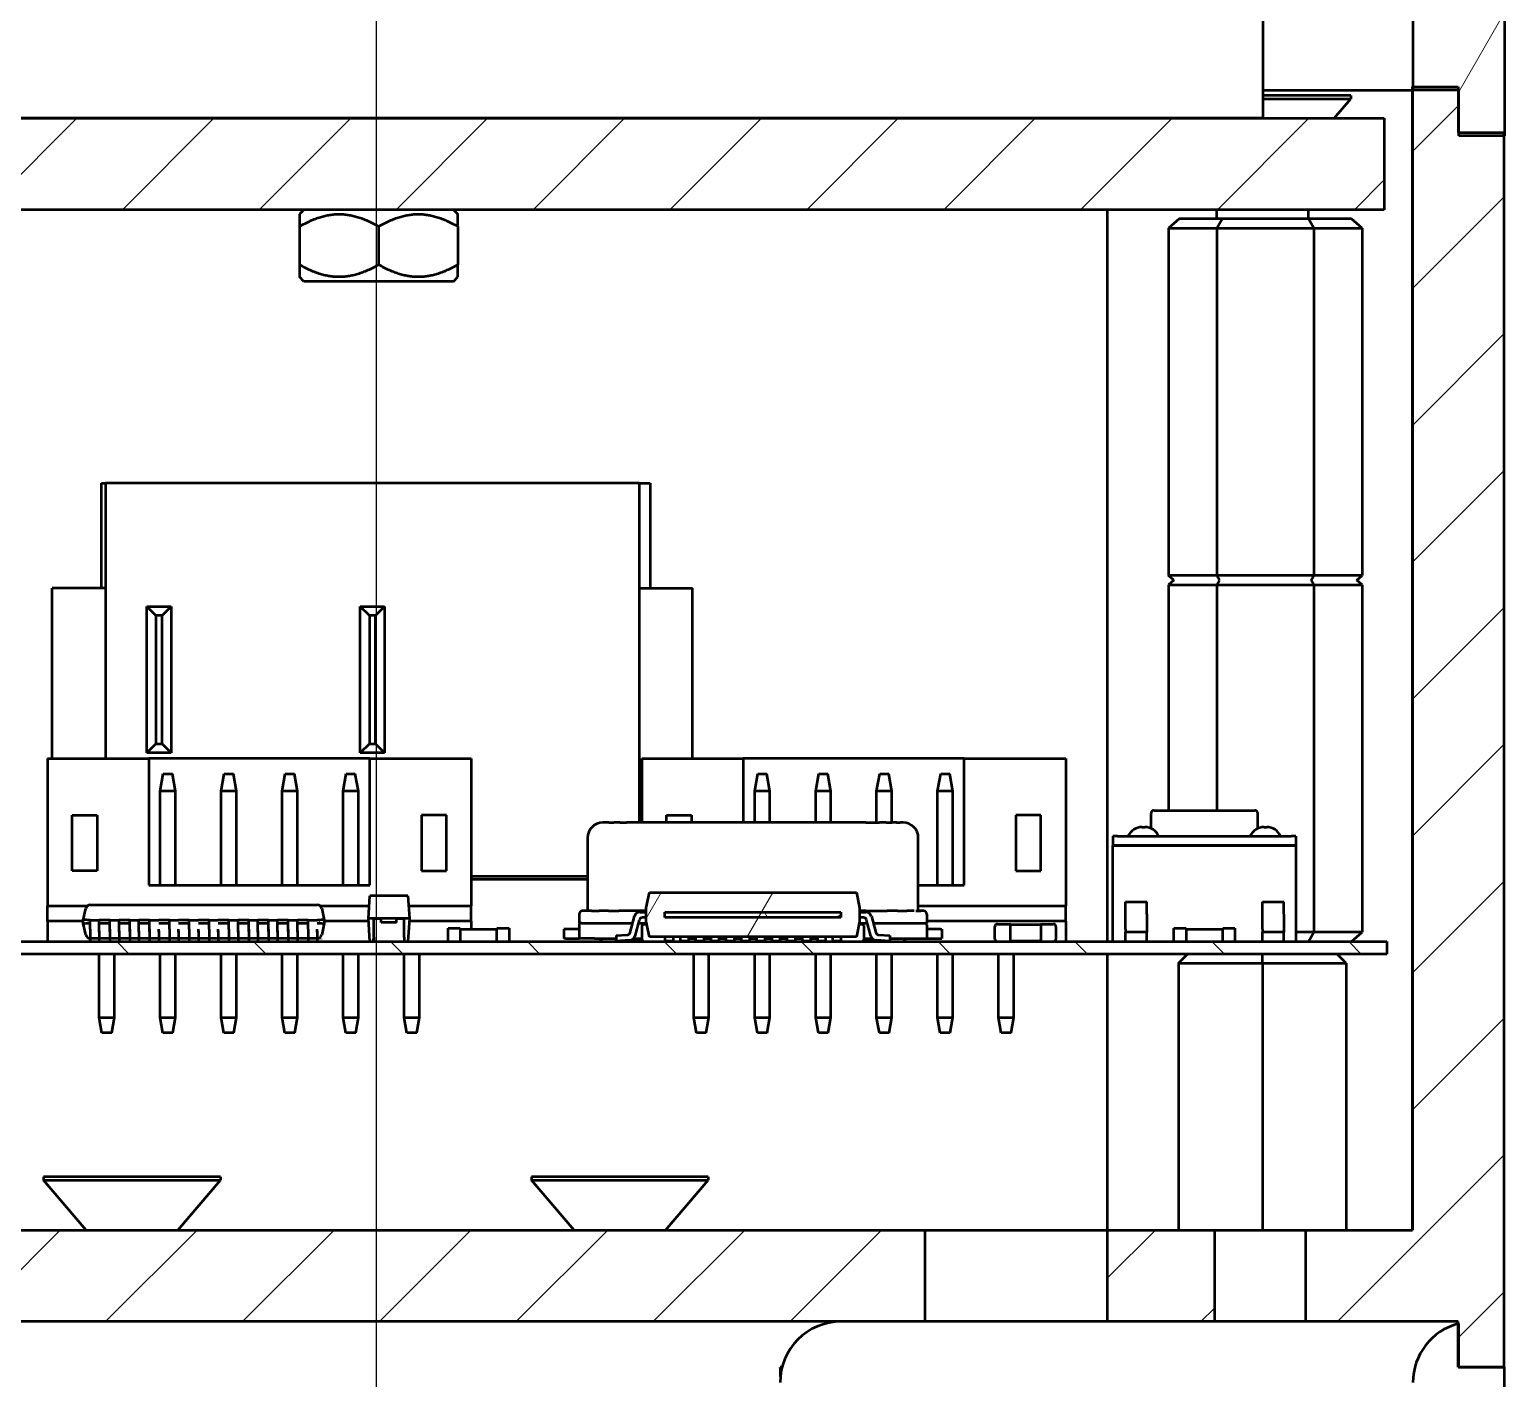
# Model space of a CAD drawing. Header units: millimetres. Extents: x 0 to 841, y 0 to 594.
# Drawn here: x 547.86 to 596.25, y 422.77 to 467.02 of the extents above; entities that cross this region are included whole.
import ezdxf

# ---------------------------------------------------------------- set-up
doc = ezdxf.new("R2010")
doc.units = ezdxf.units.MM
for name, color, linetype, lineweight in [('Видимый контур (ГОСТ)', 7, 'Continuous', 50), ('Осевая линия (ГОСТ)', 7, 'Continuous', 25), ('Штриховка (ГОСТ)', 7, 'Continuous', 18)]:
    doc.layers.add(name, color=color, linetype=linetype, lineweight=lineweight)
pattern_1 = [(45, (0, 0), (-2.245064, 2.245064), [])]
pattern_2 = [(60, (0, 0), (-2.74963, 1.587501), [])]

msp = doc.modelspace()

# ---------------------------------------------------------------- hatches: boundary and pattern name
at = {"layer": 'Штриховка (ГОСТ)'}
h = msp.add_hatch(dxfattribs=at)
h.set_pattern_fill('ANSI31', color=256, scale=25.4, angle=15, style=0)
h.set_pattern_definition(pattern_2)
edge = h.paths.add_edge_path()
edge.add_ellipse((591.244, 485.528), major_axis=(5, 0), ratio=1, start_angle=0, end_angle=90)
edge.add_line((591.244, 490.528), (527.244, 490.528))
edge.add_ellipse((527.244, 485.528), major_axis=(0, 5), ratio=1, start_angle=0, end_angle=90)
edge.add_line((522.244, 485.528), (522.244, 463.638))
edge.add_line((522.244, 463.638), (522.244, 463.528))
edge.add_line((522.244, 463.528), (523.744, 463.528))
edge.add_line((523.744, 463.528), (523.744, 465.028))
edge.add_line((523.744, 465.028), (525.228, 465.028))
edge.add_line((525.228, 465.028), (525.244, 465.028))
edge.add_line((525.244, 465.028), (525.244, 487.528))
edge.add_line((525.244, 487.528), (593.244, 487.528))
edge.add_line((593.244, 487.528), (593.244, 465.138))
edge.add_line((593.244, 465.138), (593.244, 465.028))
edge.add_line((593.244, 465.028), (594.728, 465.028))
edge.add_line((594.728, 465.028), (594.744, 465.028))
edge.add_line((594.744, 465.028), (594.744, 463.638))
edge.add_line((594.744, 463.638), (594.744, 463.528))
edge.add_line((594.744, 463.528), (596.228, 463.528))
edge.add_line((596.228, 463.528), (596.244, 463.528))
edge.add_line((596.244, 463.528), (596.244, 485.528))
h = msp.add_hatch(dxfattribs=at)
h.set_pattern_fill('ANSI31', color=256, scale=25.4, style=0)
h.set_pattern_definition(pattern_1)
h.paths.add_polyline_path([(594.728, 424.572), (594.728, 424.638), (589.728, 424.638), (589.728, 427.638), (593.228, 427.638), (593.228, 465.138), (593.244, 465.138), (594.728, 465.138), (594.728, 465.028), (594.728, 463.638), (594.744, 463.638), (596.228, 463.638), (596.228, 463.528), (596.228, 423.138), (594.731, 423.138), (594.728, 423.138)])
h.paths.add_polyline_path([(586.728, 424.638), (583.228, 424.638), (583.228, 427.638), (586.728, 427.638)])
h.paths.add_polyline_path([(577.228, 427.638), (577.228, 424.638), (541.228, 424.638), (541.228, 427.638)])
h.paths.add_polyline_path([(535.228, 427.638), (535.228, 424.638), (531.728, 424.638), (531.728, 427.638)])
h.paths.add_polyline_path([(528.728, 427.638), (528.728, 424.638), (523.728, 424.638), (523.728, 423.138), (522.231, 423.138), (522.228, 423.138), (522.228, 463.638), (522.244, 463.638), (523.728, 463.638), (523.728, 465.138), (525.228, 465.138), (525.228, 465.028), (525.228, 427.638)])
h = msp.add_hatch(dxfattribs=at)
h.set_pattern_fill('ANSI31', color=256, scale=25.4, style=0)
h.set_pattern_definition(pattern_1)
h.paths.add_polyline_path([(535.128, 464.107), (535.128, 461.107), (592.302, 461.107), (592.302, 464.107), (588.316, 464.107), (588.302, 464.107), (587.702, 464.107), (559.316, 464.107)])
h.paths.add_polyline_path([(528.802, 463.107), (528.802, 461.107), (528.502, 461.107), (527.48, 461.107), (526.302, 461.107), (526.302, 464.107), (527.945, 464.107), (528.802, 464.107), (528.802, 464.107), (528.802, 464.106)])
h.paths.add_polyline_path([(535.128, 464.107), (535.128, 461.107), (533.125, 461.107), (532.102, 461.107), (531.802, 461.107), (531.802, 463.107), (531.802, 464.106), (531.802, 464.107), (531.802, 464.107), (532.316, 464.107), (532.659, 464.107), (534.316, 464.107)])
h = msp.add_hatch(dxfattribs=at)
h.set_pattern_fill('ANSI31', color=256, scale=25.4, angle=15, style=0)
h.set_pattern_definition(pattern_2)
h.paths.add_polyline_path([(568.093, 438.207), (568.199, 438.707), (574.987, 438.707), (575.093, 438.207), (575.093, 437.757), (574.987, 437.257), (568.199, 437.257), (568.093, 437.757)])
h = msp.add_hatch(dxfattribs=at)
h.set_pattern_fill('ANSI31', color=256, scale=25.4, angle=75.0002, style=0)
h.set_pattern_definition([(120.0002, (0, 0), (-2.749626, -1.587508), [])])
h.paths.add_polyline_path([(574.478, 437.931), (574.478, 437.892), (574.208, 437.892), (574.151, 437.892), (573.978, 437.892), (573.708, 437.892), (573.651, 437.892), (573.478, 437.892), (573.208, 437.892), (572.978, 437.892), (572.708, 437.892), (572.478, 437.892), (572.208, 437.892), (572.151, 437.892), (571.978, 437.892), (571.708, 437.892), (571.651, 437.892), (571.478, 437.892), (571.208, 437.892), (570.978, 437.892), (570.708, 437.892), (570.478, 437.892), (570.208, 437.892), (569.978, 437.892), (569.708, 437.892), (569.478, 437.892), (569.208, 437.892), (568.978, 437.892), (568.708, 437.892), (568.708, 437.931), (568.708, 438.007), (568.708, 438.072), (568.978, 438.072), (569.208, 438.072), (569.478, 438.072), (569.708, 438.072), (569.978, 438.072), (570.208, 438.072), (570.478, 438.072), (570.708, 438.072), (570.978, 438.072), (571.208, 438.072), (571.478, 438.072), (571.651, 438.072), (571.708, 438.072), (571.978, 438.072), (572.151, 438.072), (572.208, 438.072), (572.478, 438.072), (572.708, 438.072), (572.978, 438.072), (573.208, 438.072), (573.478, 438.072), (573.651, 438.072), (573.708, 438.072), (573.978, 438.072), (574.151, 438.072), (574.208, 438.072), (574.478, 438.072), (574.478, 438.007)])
h = msp.add_hatch(dxfattribs=at)
h.set_pattern_fill('ANSI31', color=256, scale=25.4, angle=-15, style=0)
h.set_pattern_definition([(30, (0, 0), (-1.587501, 2.74963), [])])
h.paths.add_polyline_path([(574.478, 437.931), (574.478, 437.892), (574.151, 437.892), (573.651, 437.892), (572.151, 437.892), (571.651, 437.892), (568.708, 437.892), (568.708, 437.931), (568.708, 438.007), (568.708, 438.072), (571.651, 438.072), (572.151, 438.072), (573.651, 438.072), (574.151, 438.072), (574.478, 438.072), (574.478, 438.007)])
h = msp.add_hatch(dxfattribs=at)
h.set_pattern_fill('ANSI31', color=256, scale=25.4, angle=90.0002, style=0)
h.set_pattern_definition([(135.0002, (0, 0), (-2.245056, -2.245072), [])])
h.paths.add_polyline_path([(592.389, 437.107), (592.389, 436.695), (526.389, 436.695), (526.389, 437.107)])

# ---------------------------------------------------------------- linework, layer by layer
at = {"layer": 'Видимый контур (ГОСТ)'}
for p, q in [((593.244, 465.028), (593.244, 487.528)), ((596.244, 485.528), (596.244, 463.528)), ((588.316, 480.107), (588.316, 464.107)), ((588.316, 465.028), (593.225, 465.028)), ((593.225, 465.138), (593.228, 465.138)), ((593.225, 465.028), (593.225, 427.638)), ((593.228, 465.138), (594.728, 465.138)), ((593.228, 427.638), (593.228, 465.138)), ((594.744, 465.028), (593.244, 465.028)), ((594.728, 465.138), (594.728, 463.638)), ((594.744, 463.528), (594.744, 465.028)), ((591.202, 464.857), (588.316, 464.857)), ((588.316, 464.74), (591.202, 464.74)), ((590.659, 464.107), (591.202, 464.74)), ((591.202, 464.857), (591.202, 464.74)), ((588.316, 464.107), (535.128, 464.107)), ((535.128, 464.107), (592.302, 464.107)), ((592.302, 464.107), (592.302, 461.107)), ((594.728, 463.638), (596.228, 463.638)), ((596.244, 463.528), (594.744, 463.528)), ((596.228, 463.638), (596.228, 423.138)), ((592.302, 461.107), (535.128, 461.107)), ((556.862, 461.107), (556.718, 460.962)), ((561.769, 461.107), (561.914, 460.962)), ((583.225, 437.107), (583.225, 461.107)), ((586.802, 461.107), (586.802, 460.807)), ((589.802, 461.107), (589.802, 460.807)), ((556.718, 460.962), (556.718, 460.56)), ((561.914, 460.56), (561.914, 460.962)), ((585.573, 460.807), (585.226, 460.507)), ((586.987, 460.807), (585.573, 460.807)), ((586.814, 460.507), (586.987, 460.807)), ((589.816, 460.807), (586.987, 460.807)), ((591.231, 460.807), (589.816, 460.807)), ((589.989, 460.507), (589.816, 460.807)), ((591.577, 460.507), (591.231, 460.807)), ((556.718, 460.56), (556.718, 459.303)), ((559.316, 460.56), (559.316, 459.303)), ((561.914, 460.56), (561.914, 459.303)), ((585.226, 460.507), (586.814, 460.507)), ((585.226, 460.507), (585.226, 449.107)), ((586.814, 460.507), (589.989, 460.507)), ((586.814, 460.507), (586.814, 449.107)), ((589.989, 460.507), (591.577, 460.507)), ((589.989, 460.507), (589.989, 449.107)), ((591.577, 460.507), (591.577, 449.107)), ((556.718, 459.303), (556.718, 458.901)), ((561.914, 458.901), (561.914, 459.303)), ((556.862, 458.757), (556.718, 458.901)), ((561.769, 458.757), (556.862, 458.757)), ((561.769, 458.757), (561.914, 458.901)), ((550.225, 448.693), (550.225, 452.138)), ((550.225, 452.138), (550.362, 452.138)), ((567.862, 452.143), (550.362, 452.143)), ((550.362, 443.107), (550.362, 452.143)), ((567.862, 452.143), (567.862, 441.007)), ((567.862, 452.138), (568.225, 452.138)), ((568.225, 452.138), (568.225, 448.693)), ((586.814, 449.107), (585.226, 449.107)), ((585.399, 448.957), (585.226, 449.107)), ((589.989, 449.107), (586.814, 449.107)), ((586.901, 448.957), (586.814, 449.107)), ((589.903, 448.957), (589.989, 449.107)), ((591.577, 449.107), (589.989, 449.107)), ((591.404, 448.957), (591.577, 449.107)), ((550.362, 448.693), (548.612, 448.693)), ((548.612, 443.107), (548.612, 448.693)), ((567.862, 448.693), (569.612, 448.693)), ((569.612, 443.107), (569.612, 448.693)), ((585.399, 448.957), (585.226, 448.807)), ((585.226, 448.807), (586.814, 448.807)), ((585.226, 448.807), (585.226, 441.407)), ((586.814, 448.807), (586.901, 448.957)), ((586.814, 448.807), (589.989, 448.807)), ((586.814, 448.807), (586.814, 441.407)), ((589.989, 448.807), (589.903, 448.957)), ((589.989, 448.807), (591.577, 448.807)), ((589.989, 448.807), (589.989, 437.407)), ((591.577, 448.807), (591.404, 448.957)), ((591.577, 448.807), (591.577, 437.407)), ((551.712, 448.093), (552.512, 448.093)), ((551.712, 443.293), (551.712, 448.093)), ((552.012, 447.793), (551.712, 448.093)), ((552.512, 448.093), (552.212, 447.793)), ((552.512, 448.093), (552.512, 443.293)), ((558.712, 448.093), (559.512, 448.093)), ((558.712, 443.293), (558.712, 448.093)), ((559.012, 447.793), (558.712, 448.093)), ((559.512, 448.093), (559.212, 447.793)), ((559.512, 448.093), (559.512, 443.293)), ((552.012, 447.793), (552.012, 443.593)), ((552.212, 447.793), (552.012, 447.793)), ((552.212, 443.593), (552.212, 447.793)), ((559.012, 447.793), (559.012, 443.593)), ((559.212, 447.793), (559.012, 447.793)), ((559.212, 443.593), (559.212, 447.793)), ((552.012, 443.593), (551.712, 443.293)), ((552.512, 443.293), (551.712, 443.293)), ((552.012, 443.593), (552.212, 443.593)), ((552.512, 443.293), (552.212, 443.593)), ((559.012, 443.593), (558.712, 443.293)), ((559.512, 443.293), (558.712, 443.293)), ((559.012, 443.593), (559.212, 443.593)), ((559.512, 443.293), (559.212, 443.593)), ((548.451, 443.107), (551.776, 443.107)), ((548.451, 443.107), (548.451, 438.275)), ((551.776, 443.107), (551.776, 438.955)), ((559.026, 443.107), (551.776, 443.107)), ((559.026, 443.107), (562.351, 443.107)), ((559.026, 438.955), (559.026, 443.107)), ((562.351, 443.107), (562.351, 438.275)), ((567.951, 443.107), (571.276, 443.107)), ((567.951, 443.107), (567.951, 441.007)), ((571.276, 443.107), (571.276, 441.007)), ((578.526, 443.107), (571.276, 443.107)), ((578.526, 443.107), (581.851, 443.107)), ((578.526, 438.955), (578.526, 443.107)), ((581.851, 443.107), (581.851, 438.275)), ((552.151, 442.039), (552.251, 442.607)), ((552.251, 442.607), (552.551, 442.607)), ((552.651, 442.039), (552.551, 442.607)), ((554.151, 442.039), (554.251, 442.607)), ((554.251, 442.607), (554.551, 442.607)), ((554.651, 442.039), (554.551, 442.607)), ((556.151, 442.039), (556.251, 442.607)), ((556.251, 442.607), (556.551, 442.607)), ((556.651, 442.039), (556.551, 442.607)), ((558.151, 442.039), (558.251, 442.607)), ((558.251, 442.607), (558.551, 442.607)), ((558.651, 442.039), (558.551, 442.607)), ((567.862, 442.693), (567.951, 442.693)), ((571.651, 442.039), (571.751, 442.607)), ((571.751, 442.607), (572.051, 442.607)), ((572.151, 442.039), (572.051, 442.607)), ((573.651, 442.039), (573.751, 442.607)), ((573.751, 442.607), (574.051, 442.607)), ((574.151, 442.039), (574.051, 442.607)), ((575.651, 442.039), (575.751, 442.607)), ((575.751, 442.607), (576.051, 442.607)), ((576.151, 442.039), (576.051, 442.607)), ((577.651, 442.039), (577.751, 442.607)), ((577.751, 442.607), (578.051, 442.607)), ((578.151, 442.039), (578.051, 442.607)), ((552.651, 442.039), (552.151, 442.039)), ((552.151, 438.955), (552.151, 442.039)), ((552.651, 438.955), (552.651, 442.039)), ((554.651, 442.039), (554.151, 442.039)), ((554.151, 438.955), (554.151, 442.039)), ((554.651, 438.955), (554.651, 442.039)), ((556.651, 442.039), (556.151, 442.039)), ((556.151, 438.955), (556.151, 442.039)), ((556.651, 438.955), (556.651, 442.039)), ((558.651, 442.039), (558.151, 442.039)), ((558.151, 438.955), (558.151, 442.039)), ((558.651, 438.955), (558.651, 442.039)), ((572.151, 442.039), (571.651, 442.039)), ((571.651, 441.007), (571.651, 442.039)), ((572.151, 441.007), (572.151, 442.039)), ((574.151, 442.039), (573.651, 442.039)), ((573.651, 441.007), (573.651, 442.039)), ((574.151, 441.007), (574.151, 442.039)), ((576.151, 442.039), (575.651, 442.039)), ((575.651, 441.007), (575.651, 442.039)), ((576.151, 441.007), (576.151, 442.039)), ((578.151, 442.039), (577.651, 442.039)), ((577.651, 438.955), (577.651, 442.039)), ((578.151, 438.955), (578.151, 442.039)), ((549.261, 439.427), (549.261, 441.252)), ((549.261, 441.252), (550.081, 441.252)), ((550.081, 441.252), (550.081, 439.427)), ((560.721, 441.252), (560.721, 439.427)), ((561.541, 441.252), (560.721, 441.252)), ((561.541, 439.427), (561.541, 441.252)), ((568.761, 441.007), (568.761, 441.252)), ((568.761, 441.252), (569.581, 441.252)), ((569.581, 441.252), (569.581, 441.007)), ((580.221, 441.252), (580.221, 439.427)), ((581.041, 441.252), (580.221, 441.252)), ((581.041, 439.427), (581.041, 441.252)), ((584.652, 440.811), (584.652, 441.307)), ((584.752, 441.407), (588.052, 441.407)), ((588.152, 440.811), (588.152, 441.307)), ((566.774, 441.007), (566.669, 441.007)), ((566.867, 441.007), (566.754, 441.007)), ((566.867, 441.007), (567.027, 441.007)), ((567.222, 441.007), (567.027, 441.007)), ((567.222, 441.007), (567.442, 441.007)), ((567.893, 441.007), (567.442, 441.007)), ((575.293, 441.007), (567.893, 441.007)), ((575.293, 441.007), (575.744, 441.007)), ((575.962, 441.007), (575.744, 441.007)), ((575.962, 441.007), (576.159, 441.007)), ((576.318, 441.007), (576.159, 441.007)), ((576.304, 441.007), (576.422, 441.007)), ((584.36, 440.857), (584.444, 440.857)), ((588.36, 440.857), (588.444, 440.857)), ((566.168, 440.507), (566.168, 438.107)), ((577.018, 438.107), (577.018, 440.507)), ((583.552, 440.557), (583.402, 440.557)), ((583.402, 440.557), (583.402, 440.257)), ((583.552, 440.557), (589.252, 440.557)), ((589.402, 440.557), (589.252, 440.557)), ((589.402, 440.557), (589.402, 440.257)), ((583.402, 440.257), (583.552, 440.257)), ((583.402, 437.107), (583.402, 440.257)), ((583.552, 440.257), (583.402, 440.257)), ((589.252, 440.257), (583.552, 440.257)), ((583.552, 440.257), (589.252, 440.257)), ((589.252, 440.257), (589.402, 440.257)), ((589.402, 440.257), (589.252, 440.257)), ((589.402, 440.257), (589.402, 437.107)), ((550.081, 439.427), (549.261, 439.427)), ((560.721, 439.427), (561.541, 439.427)), ((580.221, 439.427), (581.041, 439.427)), ((551.776, 438.955), (559.026, 438.955)), ((562.351, 439.243), (566.168, 439.243)), ((566.168, 439.138), (562.351, 439.138)), ((577.018, 438.955), (578.526, 438.955)), ((558.978, 437.857), (559.03, 438.607)), ((560.275, 438.607), (559.03, 438.607)), ((560.275, 438.607), (560.328, 437.857)), ((568.093, 438.207), (568.199, 438.707)), ((568.199, 438.707), (574.987, 438.707)), ((574.987, 438.707), (575.093, 438.207)), ((583.81, 438.007), (583.81, 438.407)), ((583.81, 438.407), (584.51, 438.407)), ((584.51, 438.007), (584.51, 438.407)), ((588.31, 438.007), (588.31, 438.407)), ((588.31, 438.407), (589.01, 438.407)), ((589.01, 438.007), (589.01, 438.407)), ((548.451, 437.768), (548.451, 438.275)), ((548.451, 438.275), (549.763, 438.275)), ((549.628, 437.807), (549.709, 438.188)), ((549.856, 438.307), (557.3, 438.307)), ((557.392, 438.275), (559.007, 438.275)), ((557.447, 438.188), (557.528, 437.807)), ((557.463, 438.111), (557.466, 438.098)), ((560.328, 437.857), (558.978, 437.857)), ((559.03, 437.107), (558.978, 437.857)), ((560.328, 437.857), (560.275, 437.107)), ((560.298, 438.275), (562.351, 438.275)), ((562.351, 437.768), (562.351, 438.275)), ((565.893, 438.007), (565.893, 437.707)), ((566.141, 438.107), (565.993, 438.107)), ((566.302, 438.107), (566.126, 438.107)), ((566.302, 438.107), (566.549, 438.107)), ((566.852, 438.107), (566.549, 438.107)), ((566.852, 438.107), (567.194, 438.107)), ((567.566, 437.401), (567.709, 437.931)), ((567.892, 438.072), (568.093, 438.072)), ((568.093, 438.107), (567.893, 438.107)), ((568.093, 437.892), (567.969, 437.892)), ((568.093, 437.757), (568.093, 438.207)), ((568.708, 438.072), (574.478, 438.072)), ((568.708, 437.892), (568.708, 438.072)), ((568.708, 438.072), (574.478, 438.072)), ((568.708, 437.892), (568.708, 438.072)), ((574.478, 437.892), (568.708, 437.892)), ((574.478, 437.892), (568.708, 437.892)), ((574.478, 438.072), (574.478, 437.892)), ((574.478, 438.072), (574.478, 437.892)), ((575.093, 438.207), (575.093, 437.757)), ((575.293, 438.107), (575.093, 438.107)), ((575.093, 438.072), (575.293, 438.072)), ((575.217, 437.892), (575.093, 437.892)), ((575.293, 438.107), (575.992, 438.107)), ((575.477, 437.931), (575.62, 437.401)), ((576.332, 438.107), (575.992, 438.107)), ((576.332, 438.107), (576.636, 438.107)), ((576.883, 438.107), (576.636, 438.107)), ((576.938, 438.107), (577.096, 438.107)), ((577.018, 438.275), (581.851, 438.275)), ((577.293, 438.007), (577.293, 437.707)), ((581.851, 437.768), (581.851, 438.275)), ((583.81, 437.507), (583.81, 438.007)), ((584.51, 438.007), (584.51, 437.507)), ((588.31, 437.507), (588.31, 438.007)), ((589.01, 438.007), (589.01, 437.507)), ((548.451, 437.768), (548.451, 437.107)), ((549.628, 437.768), (548.451, 437.768)), ((549.628, 437.707), (549.628, 437.807)), ((549.628, 437.807), (549.628, 437.807)), ((549.628, 437.706), (549.628, 437.707)), ((549.709, 437.325), (549.628, 437.706)), ((549.853, 437.807), (549.778, 437.807)), ((549.778, 437.707), (549.853, 437.707)), ((549.853, 437.807), (550.153, 437.807)), ((549.853, 437.511), (549.853, 437.807)), ((549.853, 437.507), (549.853, 437.407)), ((549.853, 437.407), (549.853, 437.207)), ((550.503, 437.807), (550.153, 437.807)), ((550.153, 437.507), (550.153, 437.807)), ((550.153, 437.707), (550.503, 437.707)), ((550.153, 437.407), (550.153, 437.507)), ((550.153, 437.454), (550.153, 437.212)), ((550.503, 437.807), (550.803, 437.807)), ((550.503, 437.435), (550.503, 437.798)), ((550.503, 437.507), (550.503, 437.407)), ((550.503, 437.407), (550.503, 437.207)), ((551.153, 437.807), (550.803, 437.807)), ((550.803, 437.507), (550.803, 437.807)), ((550.803, 437.707), (551.153, 437.707)), ((550.803, 437.407), (550.803, 437.507)), ((550.803, 437.454), (550.803, 437.212)), ((551.153, 437.807), (551.453, 437.807)), ((551.153, 437.435), (551.153, 437.798)), ((551.153, 437.507), (551.153, 437.407)), ((551.153, 437.407), (551.153, 437.207)), ((551.803, 437.807), (551.453, 437.807)), ((551.453, 437.507), (551.453, 437.807)), ((551.453, 437.707), (551.803, 437.707)), ((551.453, 437.407), (551.453, 437.507)), ((551.453, 437.454), (551.453, 437.212)), ((551.803, 437.807), (552.103, 437.807)), ((551.803, 437.435), (551.803, 437.798)), ((551.803, 437.507), (551.803, 437.407)), ((551.803, 437.407), (551.803, 437.207)), ((552.453, 437.807), (552.103, 437.807)), ((552.103, 437.707), (552.453, 437.707)), ((552.103, 437.407), (552.103, 437.507)), ((552.103, 437.454), (552.103, 437.212)), ((552.453, 437.807), (552.753, 437.807)), ((552.453, 437.511), (552.453, 437.807)), ((552.453, 437.507), (552.453, 437.407)), ((552.453, 437.407), (552.453, 437.207)), ((553.103, 437.807), (552.753, 437.807)), ((552.753, 437.707), (553.103, 437.707)), ((552.753, 437.407), (552.753, 437.507)), ((552.753, 437.454), (552.753, 437.212)), ((553.103, 437.807), (553.403, 437.807)), ((553.103, 437.511), (553.103, 437.807)), ((553.103, 437.507), (553.103, 437.407)), ((553.103, 437.407), (553.103, 437.207)), ((553.753, 437.807), (553.403, 437.807)), ((553.403, 437.707), (553.753, 437.707)), ((553.403, 437.407), (553.403, 437.507)), ((553.403, 437.454), (553.403, 437.212)), ((553.753, 437.807), (554.053, 437.807)), ((553.753, 437.511), (553.753, 437.807)), ((553.753, 437.507), (553.753, 437.407)), ((553.753, 437.407), (553.753, 437.207)), ((554.403, 437.807), (554.053, 437.807)), ((554.053, 437.707), (554.403, 437.707)), ((554.053, 437.407), (554.053, 437.507)), ((554.053, 437.454), (554.053, 437.212)), ((554.403, 437.807), (554.703, 437.807)), ((554.403, 437.511), (554.403, 437.807)), ((554.403, 437.507), (554.403, 437.407)), ((554.403, 437.407), (554.403, 437.207)), ((555.053, 437.807), (554.703, 437.807)), ((554.703, 437.507), (554.703, 437.807)), ((554.703, 437.707), (555.053, 437.707)), ((554.703, 437.407), (554.703, 437.507)), ((554.703, 437.454), (554.703, 437.212)), ((555.053, 437.807), (555.353, 437.807)), ((555.053, 437.435), (555.053, 437.798)), ((555.053, 437.507), (555.053, 437.407)), ((555.053, 437.407), (555.053, 437.207)), ((555.703, 437.807), (555.353, 437.807)), ((555.353, 437.507), (555.353, 437.807)), ((555.353, 437.707), (555.703, 437.707)), ((555.353, 437.407), (555.353, 437.507)), ((555.353, 437.454), (555.353, 437.212)), ((555.703, 437.807), (556.003, 437.807)), ((555.703, 437.435), (555.703, 437.798)), ((555.703, 437.507), (555.703, 437.407)), ((555.703, 437.407), (555.703, 437.207)), ((556.353, 437.807), (556.003, 437.807)), ((556.003, 437.507), (556.003, 437.807)), ((556.003, 437.707), (556.353, 437.707)), ((556.003, 437.407), (556.003, 437.507)), ((556.003, 437.454), (556.003, 437.212)), ((556.353, 437.807), (556.653, 437.807)), ((556.353, 437.435), (556.353, 437.798)), ((556.353, 437.507), (556.353, 437.407)), ((556.353, 437.407), (556.353, 437.207)), ((557.003, 437.807), (556.653, 437.807)), ((556.653, 437.507), (556.653, 437.807)), ((556.653, 437.707), (557.003, 437.707)), ((556.653, 437.407), (556.653, 437.507)), ((556.653, 437.454), (556.653, 437.212)), ((557.003, 437.807), (557.303, 437.807)), ((557.003, 437.511), (557.003, 437.807)), ((557.003, 437.507), (557.003, 437.407)), ((557.003, 437.407), (557.003, 437.207)), ((557.378, 437.807), (557.303, 437.807)), ((557.303, 437.707), (557.378, 437.707)), ((557.303, 437.407), (557.303, 437.507)), ((557.303, 437.454), (557.303, 437.212)), ((557.528, 437.706), (557.447, 437.325)), ((557.528, 437.807), (557.528, 437.707)), ((558.984, 437.768), (557.528, 437.768)), ((559.153, 437.732), (559.153, 437.854)), ((559.403, 437.854), (559.153, 437.854)), ((559.153, 437.232), (559.153, 437.732)), ((559.403, 437.732), (559.403, 437.854)), ((559.903, 437.732), (559.403, 437.732)), ((559.903, 437.732), (559.903, 437.854)), ((560.153, 437.854), (559.903, 437.854)), ((560.153, 437.732), (560.153, 437.854)), ((560.153, 437.232), (560.153, 437.732)), ((562.351, 437.768), (560.321, 437.768)), ((561.593, 437.537), (561.993, 437.537)), ((561.593, 437.107), (561.593, 437.537)), ((561.993, 437.537), (561.993, 437.107)), ((561.993, 437.507), (563.193, 437.507)), ((562.351, 437.768), (562.351, 437.507)), ((563.193, 437.107), (563.193, 437.537)), ((563.193, 437.537), (563.593, 437.537)), ((563.593, 437.537), (563.593, 437.107)), ((565.443, 437.507), (565.393, 437.507)), ((565.393, 437.507), (565.393, 437.207)), ((565.893, 437.507), (565.443, 437.507)), ((565.951, 437.707), (565.893, 437.707)), ((565.893, 437.657), (565.893, 437.207)), ((565.978, 437.707), (565.943, 437.707)), ((566.014, 437.707), (566.075, 437.707)), ((566.143, 437.707), (566.227, 437.707)), ((566.393, 437.707), (567.648, 437.707)), ((567.863, 437.81), (567.721, 437.285)), ((567.835, 437.707), (568.103, 437.707)), ((567.958, 437.157), (567.958, 437.627)), ((568.008, 437.677), (568.11, 437.677)), ((568.199, 437.257), (568.093, 437.757)), ((575.093, 437.757), (574.987, 437.257)), ((575.076, 437.677), (575.178, 437.677)), ((575.082, 437.707), (575.351, 437.707)), ((575.228, 437.627), (575.228, 437.157)), ((575.465, 437.285), (575.323, 437.81)), ((575.538, 437.707), (576.793, 437.707)), ((576.793, 437.707), (576.958, 437.707)), ((577.04, 437.707), (577.115, 437.707)), ((577.167, 437.707), (577.211, 437.707)), ((577.274, 437.707), (577.293, 437.707)), ((581.851, 437.768), (577.293, 437.768)), ((577.293, 437.657), (577.293, 437.207)), ((577.743, 437.507), (577.293, 437.507)), ((577.743, 437.507), (577.793, 437.507)), ((577.793, 437.507), (577.793, 437.207)), ((579.531, 437.187), (579.531, 437.597)), ((579.611, 437.677), (580.021, 437.677)), ((580.031, 437.626), (580.031, 437.667)), ((580.031, 437.667), (581.031, 437.667)), ((580.031, 437.627), (580.031, 437.617)), ((580.031, 437.617), (580.031, 437.167)), ((581.031, 437.627), (581.031, 437.667)), ((581.031, 437.617), (581.031, 437.627)), ((581.031, 437.617), (581.031, 437.167)), ((581.041, 437.677), (581.451, 437.677)), ((581.531, 437.597), (581.531, 437.187)), ((581.851, 437.768), (581.851, 437.107)), ((583.81, 437.507), (583.81, 437.407)), ((583.81, 437.107), (583.81, 437.407)), ((584.51, 437.407), (583.81, 437.407)), ((584.51, 437.507), (584.51, 437.407)), ((584.51, 437.107), (584.51, 437.407)), ((585.402, 437.537), (585.802, 437.537)), ((585.402, 437.107), (585.402, 437.537)), ((585.802, 437.537), (585.802, 437.107)), ((585.802, 437.507), (587.002, 437.507)), ((587.002, 437.107), (587.002, 437.537)), ((587.002, 437.537), (587.402, 437.537)), ((587.402, 437.537), (587.402, 437.107)), ((588.31, 437.507), (588.31, 437.407)), ((588.31, 437.107), (588.31, 437.407)), ((589.01, 437.407), (588.31, 437.407)), ((589.01, 437.507), (589.01, 437.407)), ((589.01, 437.107), (589.01, 437.407)), ((589.989, 437.407), (589.402, 437.407)), ((589.816, 437.107), (589.989, 437.407)), ((591.577, 437.407), (589.989, 437.407)), ((591.231, 437.107), (591.577, 437.407)), ((526.389, 437.107), (592.389, 437.107)), ((549.853, 437.207), (549.853, 437.107)), ((550.153, 437.207), (549.853, 437.207)), ((550.503, 437.207), (550.153, 437.207)), ((550.153, 437.207), (550.153, 437.107)), ((550.503, 437.207), (550.503, 437.107)), ((550.803, 437.207), (550.503, 437.207)), ((551.153, 437.207), (550.803, 437.207)), ((550.803, 437.207), (550.803, 437.107)), ((551.153, 437.207), (551.153, 437.107)), ((551.453, 437.207), (551.153, 437.207)), ((551.803, 437.207), (551.453, 437.207)), ((551.453, 437.207), (551.453, 437.107)), ((551.803, 437.207), (551.803, 437.107)), ((552.103, 437.207), (551.803, 437.207)), ((552.453, 437.207), (552.103, 437.207)), ((552.103, 437.207), (552.103, 437.107)), ((552.453, 437.207), (552.453, 437.107)), ((552.753, 437.207), (552.453, 437.207)), ((553.103, 437.207), (552.753, 437.207)), ((552.753, 437.207), (552.753, 437.107)), ((553.103, 437.207), (553.103, 437.107)), ((553.403, 437.207), (553.103, 437.207)), ((553.753, 437.207), (553.403, 437.207)), ((553.403, 437.207), (553.403, 437.107)), ((553.753, 437.207), (553.753, 437.107)), ((554.053, 437.207), (553.753, 437.207)), ((554.403, 437.207), (554.053, 437.207)), ((554.053, 437.207), (554.053, 437.107)), ((554.403, 437.207), (554.403, 437.107)), ((554.703, 437.207), (554.403, 437.207)), ((555.053, 437.207), (554.703, 437.207)), ((554.703, 437.207), (554.703, 437.107)), ((555.053, 437.207), (555.053, 437.107)), ((555.353, 437.207), (555.053, 437.207)), ((555.703, 437.207), (555.353, 437.207)), ((555.353, 437.207), (555.353, 437.107)), ((555.703, 437.207), (555.703, 437.107)), ((556.003, 437.207), (555.703, 437.207)), ((556.353, 437.207), (556.003, 437.207)), ((556.003, 437.207), (556.003, 437.107)), ((556.353, 437.207), (556.353, 437.107)), ((556.653, 437.207), (556.353, 437.207)), ((557.003, 437.207), (556.653, 437.207)), ((556.653, 437.207), (556.653, 437.107)), ((557.003, 437.207), (557.003, 437.107)), ((557.303, 437.207), (557.003, 437.207)), ((557.303, 437.207), (557.303, 437.107)), ((557.419, 437.193), (557.416, 437.179)), ((559.143, 437.107), (559.143, 437.207)), ((559.143, 437.207), (559.153, 437.207)), ((559.153, 437.245), (559.153, 437.107)), ((560.153, 437.245), (560.153, 437.107)), ((560.153, 437.207), (560.163, 437.207)), ((560.163, 437.107), (560.163, 437.207)), ((565.444, 437.207), (565.393, 437.207)), ((565.443, 437.207), (565.893, 437.207)), ((566.401, 437.207), (565.893, 437.207)), ((566.393, 437.207), (567.103, 437.207)), ((566.592, 437.187), (566.592, 437.207)), ((567.092, 437.207), (567.092, 437.167)), ((567.092, 437.167), (567.092, 437.157)), ((567.092, 437.157), (567.092, 437.117)), ((567.978, 437.117), (567.092, 437.117)), ((567.103, 437.298), (567.466, 437.32)), ((567.103, 437.298), (567.103, 437.117)), ((567.549, 437.144), (567.103, 437.117)), ((567.678, 437.207), (567.958, 437.207)), ((567.951, 437.117), (567.951, 437.107)), ((574.987, 437.257), (568.199, 437.257)), ((568.708, 437.257), (568.708, 437.144)), ((568.708, 437.144), (568.708, 437.117)), ((568.978, 437.117), (568.708, 437.117)), ((568.978, 437.257), (568.978, 437.144)), ((568.978, 437.117), (568.978, 437.144)), ((569.208, 437.257), (569.208, 437.144)), ((569.208, 437.144), (569.208, 437.117)), ((569.478, 437.117), (569.208, 437.117)), ((569.478, 437.257), (569.478, 437.144)), ((569.478, 437.207), (569.708, 437.207)), ((569.478, 437.117), (569.478, 437.144)), ((569.708, 437.257), (569.708, 437.144)), ((569.708, 437.144), (569.708, 437.117)), ((569.978, 437.117), (569.708, 437.117)), ((569.978, 437.257), (569.978, 437.144)), ((569.978, 437.207), (570.208, 437.207)), ((569.978, 437.117), (569.978, 437.144)), ((570.208, 437.257), (570.208, 437.144)), ((570.208, 437.144), (570.208, 437.117)), ((570.478, 437.117), (570.208, 437.117)), ((570.478, 437.257), (570.478, 437.144)), ((570.478, 437.207), (570.708, 437.207)), ((570.478, 437.117), (570.478, 437.144)), ((570.708, 437.256), (570.708, 437.144)), ((570.708, 437.144), (570.708, 437.117)), ((570.978, 437.117), (570.708, 437.117)), ((570.978, 437.257), (570.978, 437.144)), ((570.978, 437.207), (571.208, 437.207)), ((570.978, 437.117), (570.978, 437.144)), ((571.208, 437.257), (571.208, 437.144)), ((571.208, 437.144), (571.208, 437.117)), ((571.478, 437.117), (571.208, 437.117)), ((571.478, 437.257), (571.478, 437.144)), ((571.478, 437.207), (571.708, 437.207)), ((571.478, 437.117), (571.478, 437.144)), ((571.708, 437.257), (571.708, 437.144)), ((571.708, 437.144), (571.708, 437.117)), ((571.978, 437.117), (571.708, 437.117)), ((571.978, 437.257), (571.978, 437.144)), ((571.978, 437.207), (572.208, 437.207)), ((571.978, 437.117), (571.978, 437.144)), ((572.208, 437.257), (572.208, 437.144)), ((572.208, 437.144), (572.208, 437.117)), ((572.478, 437.117), (572.208, 437.117)), ((572.478, 437.257), (572.478, 437.144)), ((572.478, 437.207), (572.708, 437.207)), ((572.478, 437.117), (572.478, 437.144)), ((572.708, 437.256), (572.708, 437.144)), ((572.708, 437.144), (572.708, 437.117)), ((572.978, 437.117), (572.708, 437.117)), ((572.978, 437.257), (572.978, 437.144)), ((572.978, 437.207), (573.208, 437.207)), ((572.978, 437.117), (572.978, 437.144)), ((573.208, 437.257), (573.208, 437.144)), ((573.208, 437.144), (573.208, 437.117)), ((573.478, 437.117), (573.208, 437.117)), ((573.478, 437.257), (573.478, 437.144)), ((573.478, 437.207), (573.708, 437.207)), ((573.478, 437.117), (573.478, 437.144)), ((573.708, 437.257), (573.708, 437.144)), ((573.708, 437.144), (573.708, 437.117)), ((573.978, 437.117), (573.708, 437.117)), ((573.978, 437.257), (573.978, 437.144)), ((573.978, 437.117), (573.978, 437.144)), ((574.208, 437.256), (574.208, 437.144)), ((574.208, 437.144), (574.208, 437.117)), ((574.478, 437.117), (574.208, 437.117)), ((574.478, 437.256), (574.478, 437.144)), ((574.478, 437.144), (574.478, 437.117)), ((576.093, 437.117), (575.208, 437.117)), ((575.228, 437.207), (575.508, 437.207)), ((576.083, 437.117), (575.637, 437.144)), ((575.72, 437.32), (576.083, 437.298)), ((576.083, 437.298), (576.083, 437.117)), ((576.083, 437.207), (576.793, 437.207)), ((576.093, 437.207), (576.093, 437.167)), ((576.093, 437.157), (576.093, 437.167)), ((576.593, 437.207), (576.593, 437.187)), ((576.793, 437.207), (577.293, 437.207)), ((577.293, 437.207), (577.743, 437.207)), ((577.743, 437.207), (577.793, 437.207)), ((580.031, 437.167), (580.031, 437.157)), ((580.031, 437.157), (580.031, 437.117)), ((581.031, 437.117), (580.031, 437.117)), ((581.031, 437.157), (581.031, 437.167)), ((581.031, 437.158), (581.031, 437.117)), ((592.389, 437.107), (592.389, 436.695)), ((592.389, 436.695), (526.389, 436.695)), ((550.151, 434.607), (550.151, 436.695)), ((550.651, 434.607), (550.651, 436.695)), ((552.151, 434.607), (552.151, 436.695)), ((552.651, 434.607), (552.651, 436.695)), ((554.151, 434.607), (554.151, 436.695)), ((554.651, 434.607), (554.651, 436.695)), ((556.151, 434.607), (556.151, 436.695)), ((556.651, 434.607), (556.651, 436.695)), ((558.151, 434.607), (558.151, 436.695)), ((558.651, 434.607), (558.651, 436.695)), ((560.151, 434.607), (560.151, 436.695)), ((560.651, 434.607), (560.651, 436.695)), ((569.651, 434.607), (569.651, 436.695)), ((570.151, 434.607), (570.151, 436.695)), ((571.651, 434.607), (571.651, 436.695)), ((572.151, 434.607), (572.151, 436.695)), ((573.651, 434.607), (573.651, 436.695)), ((574.151, 434.607), (574.151, 436.695)), ((575.651, 434.607), (575.651, 436.695)), ((576.151, 434.607), (576.151, 436.695)), ((577.651, 434.607), (577.651, 436.695)), ((578.151, 434.607), (578.151, 436.695)), ((579.651, 434.607), (579.651, 436.695)), ((580.151, 434.607), (580.151, 436.695)), ((583.225, 427.638), (583.225, 436.695)), ((585.552, 436.395), (585.852, 436.695)), ((588.302, 436.395), (588.302, 436.695)), ((591.052, 436.395), (590.752, 436.695)), ((585.552, 436.395), (588.302, 436.395)), ((585.552, 436.395), (585.552, 427.638)), ((588.302, 436.395), (591.052, 436.395)), ((588.302, 436.395), (588.302, 427.638)), ((591.052, 436.395), (591.052, 427.638)), ((550.151, 434.607), (550.651, 434.607)), ((550.239, 434.107), (550.151, 434.607)), ((550.563, 434.107), (550.651, 434.607)), ((552.151, 434.607), (552.651, 434.607)), ((552.239, 434.107), (552.151, 434.607)), ((552.563, 434.107), (552.651, 434.607)), ((554.151, 434.607), (554.651, 434.607)), ((554.239, 434.107), (554.151, 434.607)), ((554.563, 434.107), (554.651, 434.607)), ((556.151, 434.607), (556.651, 434.607)), ((556.239, 434.107), (556.151, 434.607)), ((556.563, 434.107), (556.651, 434.607)), ((558.151, 434.607), (558.651, 434.607)), ((558.239, 434.107), (558.151, 434.607)), ((558.563, 434.107), (558.651, 434.607)), ((560.151, 434.607), (560.651, 434.607)), ((560.239, 434.107), (560.151, 434.607)), ((560.563, 434.107), (560.651, 434.607)), ((569.651, 434.607), (570.151, 434.607)), ((569.739, 434.107), (569.651, 434.607)), ((570.063, 434.107), (570.151, 434.607)), ((571.651, 434.607), (572.151, 434.607)), ((571.739, 434.107), (571.651, 434.607)), ((572.063, 434.107), (572.151, 434.607)), ((573.651, 434.607), (574.151, 434.607)), ((573.739, 434.107), (573.651, 434.607)), ((574.063, 434.107), (574.151, 434.607)), ((575.651, 434.607), (576.151, 434.607)), ((575.739, 434.107), (575.651, 434.607)), ((576.063, 434.107), (576.151, 434.607)), ((577.651, 434.607), (578.151, 434.607)), ((577.739, 434.107), (577.651, 434.607)), ((578.063, 434.107), (578.151, 434.607)), ((579.651, 434.607), (580.151, 434.607)), ((579.739, 434.107), (579.651, 434.607)), ((580.063, 434.107), (580.151, 434.607)), ((550.563, 434.107), (550.239, 434.107)), ((552.563, 434.107), (552.239, 434.107)), ((554.563, 434.107), (554.239, 434.107)), ((556.563, 434.107), (556.239, 434.107)), ((558.563, 434.107), (558.239, 434.107)), ((560.563, 434.107), (560.239, 434.107)), ((570.063, 434.107), (569.739, 434.107)), ((572.063, 434.107), (571.739, 434.107)), ((574.063, 434.107), (573.739, 434.107)), ((576.063, 434.107), (575.739, 434.107)), ((578.063, 434.107), (577.739, 434.107)), ((580.063, 434.107), (579.739, 434.107)), ((548.326, 429.388), (548.325, 429.388)), ((548.325, 429.388), (548.325, 429.272)), ((548.325, 429.272), (548.326, 429.272)), ((549.725, 427.638), (548.325, 429.272)), ((554.126, 429.388), (548.326, 429.388)), ((548.326, 429.388), (548.326, 429.272)), ((548.326, 429.272), (554.126, 429.272)), ((549.726, 427.638), (548.326, 429.272)), ((552.726, 427.638), (554.126, 429.272)), ((554.126, 429.388), (554.126, 429.272)), ((570.126, 429.388), (564.326, 429.388)), ((564.326, 429.388), (564.326, 429.272)), ((564.326, 429.272), (570.126, 429.272)), ((565.726, 427.638), (564.326, 429.272)), ((568.726, 427.638), (570.126, 429.272)), ((570.126, 429.388), (570.126, 429.272)), ((541.228, 427.638), (577.228, 427.638)), ((577.228, 427.638), (577.228, 424.638)), ((577.228, 427.638), (583.227, 427.638)), ((583.227, 427.638), (583.228, 427.638)), ((583.228, 427.638), (586.728, 427.638)), ((583.228, 424.638), (583.228, 427.638)), ((586.728, 427.638), (586.728, 424.638)), ((586.728, 427.638), (589.728, 427.638)), ((589.728, 427.638), (593.228, 427.638)), ((589.728, 424.638), (589.728, 427.638)), ((577.228, 424.638), (541.228, 424.638)), ((583.227, 424.638), (577.228, 424.638)), ((583.228, 424.638), (583.227, 424.638)), ((586.728, 424.638), (583.228, 424.638)), ((589.728, 424.638), (586.728, 424.638)), ((594.728, 424.638), (589.728, 424.638)), ((594.728, 423.138), (594.728, 424.638)), ((594.731, 424.573), (594.731, 423.138)), ((572.546, 423.138), (572.489, 423.138)), ((596.228, 423.138), (594.728, 423.138)), ((594.731, 423.138), (596.231, 423.138)), ((596.231, 423.138), (596.231, 421.638))]:
    msp.add_line(p, q, dxfattribs=at)
for centre, radius, start, end in [((584.752, 441.307), 0.1, 90, 180), ((588.052, 441.307), 0.1, 0, 90), ((566.668, 440.507), 0.5, 90, 180), ((576.518, 440.507), 0.5, 0, 90), ((584.36, 440.357), 0.5, 90, 156.4218), ((584.444, 440.357), 0.5, 23.5782, 90), ((588.36, 440.357), 0.5, 90, 156.4218), ((588.444, 440.357), 0.5, 23.5782, 90), ((549.856, 438.157), 0.15, 90, 168), ((557.3, 438.157), 0.15, 12, 90), ((565.993, 438.007), 0.1, 90, 180), ((567.892, 437.882), 0.19, 90, 164.8901), ((567.969, 437.782), 0.11, 90, 164.8901), ((575.217, 437.782), 0.11, 15.1099, 90), ((575.293, 437.882), 0.19, 15.1099, 90), ((577.193, 438.007), 0.1, 0, 90), ((565.943, 437.657), 0.05, 90, 180), ((567.459, 437.43), 0.11, 273.5, 344.8901), ((568.008, 437.627), 0.05, 90, 180), ((575.178, 437.627), 0.05, 0, 90), ((575.726, 437.43), 0.11, 195.1099, 266.5), ((577.243, 437.657), 0.05, 0, 90), ((579.611, 437.597), 0.08, 90, 180), ((580.021, 437.667), 0.01, 0, 90), ((581.041, 437.667), 0.01, 90, 180), ((581.451, 437.597), 0.08, 0, 90), ((549.856, 437.357), 0.15, 192, 268.9511), ((557.3, 437.357), 0.15, 271.0489, 348), ((566.672, 437.187), 0.08, 180, 270), ((567.082, 437.117), 0.01, 270, 0), ((567.537, 437.334), 0.19, 273.5, 344.8901), ((568.008, 437.157), 0.05, 180, 270), ((569.178, 437.157), 0.05, 270, 308.0574), ((574.008, 437.157), 0.05, 231.9426, 270), ((575.178, 437.157), 0.05, 270, 0), ((575.648, 437.334), 0.19, 195.1099, 266.5), ((576.103, 437.117), 0.01, 180, 270), ((576.513, 437.187), 0.08, 270, 0), ((579.611, 437.187), 0.08, 180, 270), ((580.021, 437.117), 0.01, 270, 0), ((581.041, 437.117), 0.01, 180, 270), ((581.451, 437.187), 0.08, 270, 0), ((574.483, 422.638), 2, 90, 180), ((595.239, 422.638), 2, 104.7153, 180)]:
    msp.add_arc(centre, radius, start, end, dxfattribs=at)
for centre, major_axis, ratio, start_param, end_param in [((549.778, 437.791), (-0.15, 0.016), 0.102856, 4.74482, 6.272375), ((549.778, 437.722), (-0.15, -0.016), 0.102856, 0.01081, 1.538366), ((549.778, 438.512), (0, -0.706), 0.212557, 6.261565, 6.283185), ((549.778, 437.001), (0, -0.706), 0.212557, 3.141593, 3.163213), ((557.378, 438.512), (0, -0.706), 0.212557, 0, 0.02162), ((557.378, 437.001), (0, -0.706), 0.212557, 3.119972, 3.141593), ((557.378, 437.791), (-0.15, -0.016), 0.102856, 3.152403, 4.679958), ((557.378, 437.722), (-0.15, 0.016), 0.102856, 1.603227, 3.130782), ((572.496, 421.736), (0.015, -3), 0.000852, 1.948076, 2.057007)]:
    msp.add_ellipse(centre, major_axis=major_axis, ratio=ratio, start_param=start_param, end_param=end_param, dxfattribs=at)
for points, weights in [([(556.718, 460.56), (558.017, 461.31), (559.316, 460.56)], [1.47499562285, 1.70317823982, 1.47499562285]), ([(559.316, 460.56), (560.615, 461.31), (561.914, 460.56)], [1.47499562285, 1.70317823982, 1.47499562285]), ([(559.316, 459.303), (558.017, 458.553), (556.718, 459.303)], [1.53707503368, 1.77486136892, 1.53707503368]), ([(561.914, 459.303), (560.615, 458.553), (559.316, 459.303)], [1.53707503368, 1.77486136892, 1.53707503368])]:
    msp.add_rational_spline(points, weights, degree=2, dxfattribs=at)
for points in [[(576.518, 441.007), (576.518, 441.007), (576.491, 441.007), (576.432, 441.007)], [(567.893, 438.107), (567.655, 438.107), (567.424, 438.107), (567.194, 438.107)], [(577.193, 438.107), (577.193, 438.107), (577.151, 438.107), (577.06, 438.107)], [(566.075, 437.707), (566.096, 437.707), (566.119, 437.707), (566.143, 437.707)], [(566.227, 437.707), (566.282, 437.707), (566.336, 437.707), (566.393, 437.707)], [(577.111, 437.707), (577.132, 437.707), (577.151, 437.707), (577.167, 437.707)], [(577.211, 437.707), (577.233, 437.707), (577.243, 437.707), (577.243, 437.707)]]:
    msp.add_open_spline(points, degree=3, dxfattribs=at)
for points, knots in [([(565.974, 437.707), (565.975, 437.707), (565.975, 437.707), (565.975, 437.707), (565.985, 437.707), (565.998, 437.707), (566.014, 437.707)], [0.2479601, 0.2479601, 0.2479601, 0.2479601, 0.25, 0.25, 0.25, 0.3696429, 0.3696429, 0.3696429, 0.3696429]), ([(576.958, 437.707), (576.959, 437.707), (576.959, 437.707), (576.96, 437.707), (576.986, 437.707), (577.012, 437.707), (577.036, 437.707)], [0.2479605, 0.2479605, 0.2479605, 0.2479605, 0.25, 0.25, 0.25, 0.3696425, 0.3696425, 0.3696425, 0.3696425])]:
    msp.add_open_spline(points, degree=3, knots=knots, dxfattribs=at)
at = {"layer": 'Осевая линия (ГОСТ)', "linetype": 'Continuous'}
msp.add_line((559.245, 497.156), (559.222, 372.946), dxfattribs=at)

doc.saveas('drawing.dxf')
